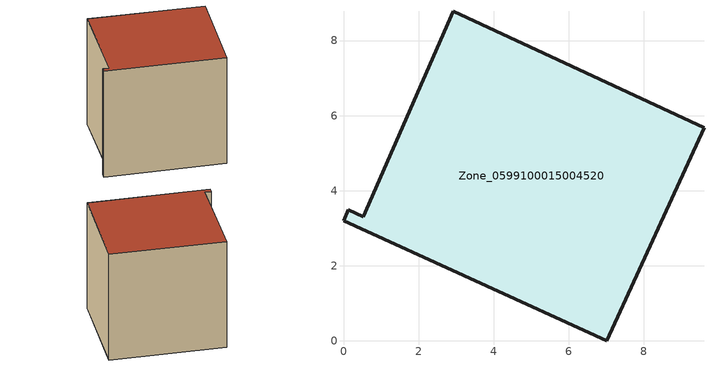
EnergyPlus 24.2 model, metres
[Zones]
Zone_0599100015004520
 floor ground (C_G): 0.52,3.31 2.92,8.78 9.6,5.68 7.01,0 0,3.2 0.13,3.49 z0.79
 wall outside (C_F): 0,3.2 7.01,0 9.6,5.68 2.92,8.78 0.52,3.31 0.13,3.49 0,3.2 z0.79:8.32
 roof outside (C_R): 2.92,8.78 0.52,3.31 0.13,3.49 0,3.2 7.01,0 9.6,5.68 z8.32
[BUILDING]
Pand.0599100015004520: North Axis=0; Terrain=City; Loads Convergence Tolerance Value=0.04; Temperature Convergence Tolerance Value=0.4; Solar Distribution=FullExterior; Maximum Number of Warmup Days=25; Minimum Number of Warmup Days=1
[Site:Location]
Rotterdam.The.Hague.AP_ZH_NLD Design_Conditions: Latitude=51.96; Longitude=4.45; Time Zone=1; Elevation=-4.5
[SITE:GROUNDTEMPERATURE:BUILDINGSURFACE]
18, 18, 18, 18, 18, 18, 18, 18, 18, 18, 18, 18
[MATERIAL] Thermal Absorptance=0.9; Solar Absorptance=0.7; Visible Absorptance=0.7
Name | Roughness | Thickness | Conductivity | Density | Specific Heat
G.TC.1946-1964 | MediumSmooth | 0.15 | 1 | 540 | 1210
F.TC.1946-1964 | Rough | 0.3 | 0.857143 | 1920 | 840
R.TC.1946-1964 | MediumRough | 0.2 | 0.235294 | 1500 | 1000
[CONSTRUCTION]
C_G: G.TC.1946-1964
C_F: F.TC.1946-1964
C_R: R.TC.1946-1964
[ZONE]
Zone_0599100015004520: Type=1; Multiplier=1; Ceiling Height=Autocalculate; Volume=Autocalculate; Floor Area=autocalculate; Part of Total Floor Area=Yes
[ZONEINFILTRATION:DESIGNFLOWRATE]
Infil_Zone_0599100015004520: Zone or ZoneList or Space or SpaceList=Zone_0599100015004520; Schedule=AlwaysOn; Design Flow Rate Calculation Method=Flow/Area; Flow Rate per Floor Area=0.003; Constant Term Coefficient=1; Temperature Term Coefficient=0; Velocity Term Coefficient=0; Velocity Squared Term Coefficient=0
[HVACTEMPLATE:ZONE:IDEALLOADSAIRSYSTEM]
Zone_0599100015004520: Maximum Heating Supply Air Temperature=50; Minimum Cooling Supply Air Temperature=13; Maximum Heating Supply Air Humidity Ratio=0.0156; Minimum Cooling Supply Air Humidity Ratio=0.0077; Heating Limit=NoLimit; Cooling Limit=NoLimit; Dehumidification Control Type=ConstantSensibleHeatRatio; Cooling Sensible Heat Ratio=0.7; Dehumidification Setpoint=60; Humidification Control Type=None; Humidification Setpoint=30; Outdoor Air Method=None; Outdoor Air Flow Rate per Person=0.00944; Outdoor Air Flow Rate per Zone Floor Area=0; Outdoor Air Flow Rate per Zone=0; Demand Controlled Ventilation Type=None; Outdoor Air Economizer Type=NoEconomizer; Heat Recovery Type=None; Sensible Heat Recovery Effectiveness=0.7; Latent Heat Recovery Effectiveness=0.65
[ZONECONTROL:THERMOSTAT]
ThermostatControl_Zone_0599100015004520: Zone or ZoneList=Zone_0599100015004520; Control Type Schedule=DualSetpointControlType; Control 1=Thermostat_Zone_0599100015004520; Temperature Difference Between Cutout And Setpoint=0
[THERMOSTATSETPOINT:DUALSETPOINT]
Thermostat_Zone_0599100015004520: Heating Setpoint Temperature Schedule=HeatingSetpoint_Zone_0599100015004520; Cooling Setpoint Temperature Schedule=CoolingSetpoint_Zone_0599100015004520
[SCHEDULE:COMPACT]
HeatingSetpoint_Zone_0599100015004520: Through: 12/31, For: AllDays, Until: 24:00, 21
CoolingSetpoint_Zone_0599100015004520: Through: 12/31, For: AllDays, Until: 24:00, 24
DualSetpointControlType: Through: 12/31, For: AllDays, Until: 24:00, 4
AlwaysOn: Through: 12/31, For: AllDays, Until: 24:00, 1
